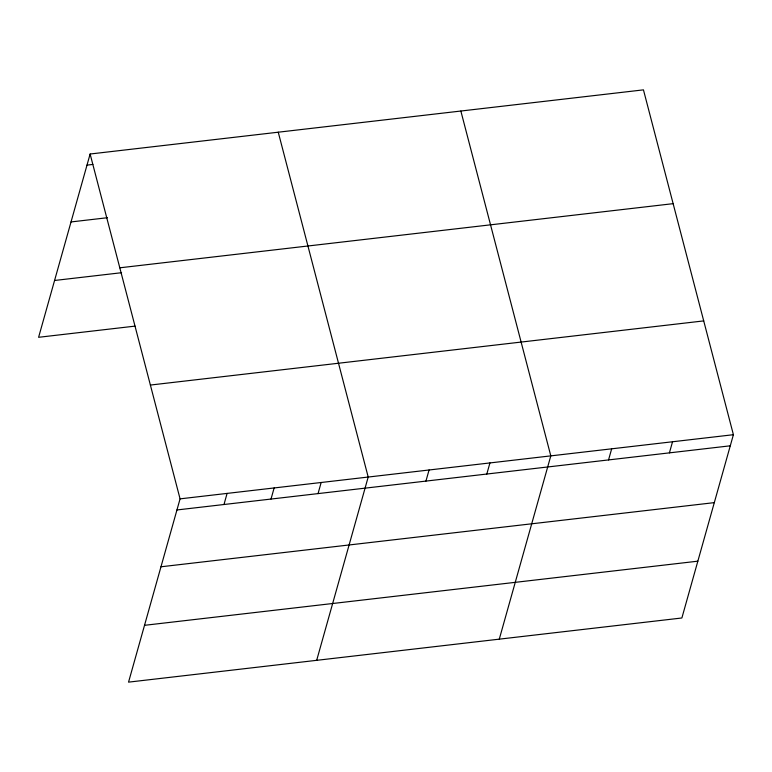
<?xml version="1.0" encoding="UTF-8"?>
<svg xmlns="http://www.w3.org/2000/svg" width="772" height="772" viewBox="0 0 772 772"><rect width="100%" height="100%" fill="white"/><g stroke="black" fill="none" stroke-linecap="round" stroke-linejoin="round"><path stroke-width="1.16" d="M90.121 154.014L180.069 498.857L128.548 682.139L681.879 617.986L733.4 434.704L643.452 89.861L90.121 154.014L38.6 337.296L135.023 326.122M223.976 504.512L227.103 493.404M271.011 499.059L274.137 487.952M318.045 493.607L321.162 482.5M316.684 660.33L368.196 477.038L278.248 132.195M425.941 481.091L429.068 469.984M486.814 474.037L489.93 462.93M499.281 639.158L550.803 455.876L460.855 111.033M608.548 459.929L611.665 448.822M669.411 452.875L672.537 441.758M86.995 165.121L92.872 164.436M71.024 221.94L107.472 217.714M119.805 267.807L673.136 203.663M54.571 280.477L121.59 272.709M150.386 385.054L703.717 320.901M180.069 498.857L733.4 434.704M176.942 509.964L730.273 445.811M160.972 566.783L714.303 502.63M144.518 625.32L697.849 561.176"/></g></svg>
